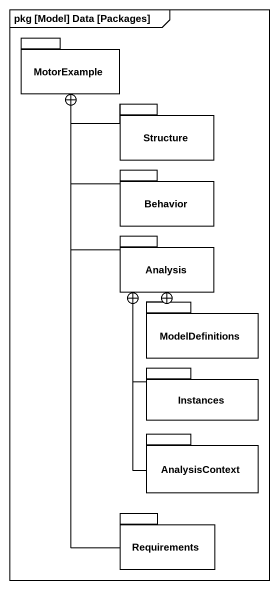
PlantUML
@startuml
mainframe pkg [Model] Data [Packages]
package MotorExample {
}
package Structure {
}
package Behavior {
}
package Analysis {
}
package ModelDefinitions {
}
package Instances {
}
package AnalysisContext {
}
package Requirements {
}
Structure -up-+ MotorExample
Behavior -up-+ MotorExample
Analysis -up-+ MotorExample
ModelDefinitions -up-+ Analysis
Instances -up-+ Analysis
AnalysisContext -up-+ Analysis
Requirements -up-+ MotorExample
@enduml
